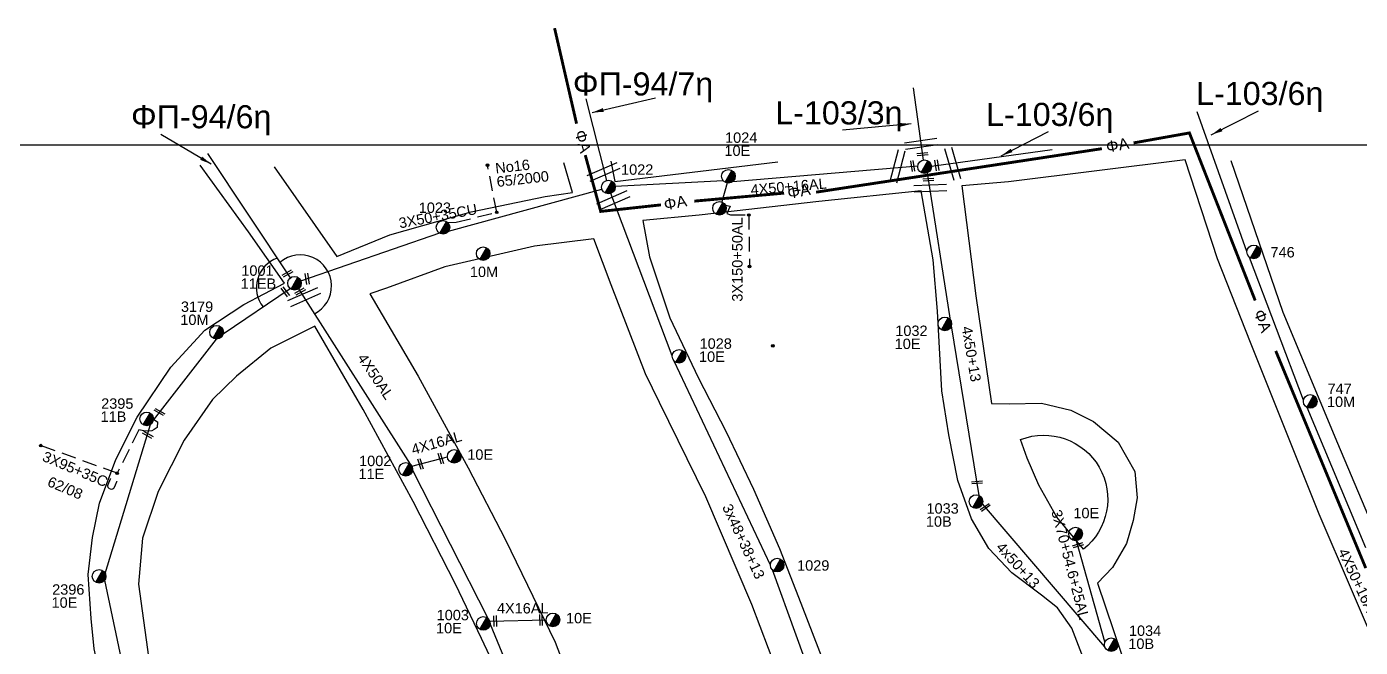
# Model space of a CAD drawing. Header units: millimetres. Extents: x 645 to 3057, y 900 to 1793.
# Drawn here: x 1552.6 to 1783.8, y 1681.3 to 1788.8 of the extents above; entities that cross this region are included whole.
import ezdxf

# ---------------------------------------------------------------- set-up
doc = ezdxf.new("R2010")
doc.units = ezdxf.units.MM
doc.linetypes.add('DASHED', pattern=[19.05, 12.7, -6.35])
for name, color, linetype in [('Άγνωστα', 7, 'Continuous'), ('Γέφυρες Εναέριου Δικτύου', 7, 'Continuous'), ('Γυμνά εναέρια ΧΤ (3Φ)   3x50+35CU', 7, 'Continuous'), ('Γυμνά εναέρια ΧΤ (3Φ)   4x16AL', 7, 'Continuous'), ('Γυμνά εναέρια ΧΤ (3Φ)   4x50AL', 7, 'Continuous'), ('Γυμνά εναέρια ΧΤ και ΦΟΠ (3Φ)   4x50+16AL', 7, 'Continuous'), ('Επιγραφές - Σχήματα', 7, 'Continuous'), ('Καλώδια ΧΤ   3x150+50AL', 7, 'DASHED'), ('Καλώδια ΧΤ   3x95+35 CU', 7, 'DASHED'), ('Μηχανική τομή', 7, 'Continuous'), ('Στύλος ΦΜ', 7, 'Continuous'), ('Στύλος ΦΜ @ 1', 7, 'Continuous'), ('Συνδέσεις', 7, 'Continuous'), ('Συνεστραμμένα ΧΤ   3x70+54.6+25 AL', 7, 'SYN_LINE'), ('Τομή', 7, 'Continuous'), ('Υπόβαθρο ΔΕΗ', 7, 'Continuous')]:
    doc.layers.add(name, color=color, linetype=linetype)
doc.styles.get("Standard").update_dxf_attribs({"font": 'arial.ttf'})
doc.linetypes.add('SYN_LINE', pattern='A,0.5,-0.0001,["/\\/\\/\\/",Standard,S=0.1,R=0,X=0,Y=-0.05],-0.25', length=0.7501)
doc.dimstyles.new('ISO-25', dxfattribs={"dimtxt": 2.5, "dimasz": 2.5, "dimexe": 1.25, "dimexo": 0.625, "dimtad": 1, "dimtxsty": 'Standard', "dimcen": 2.5, "dimadec": 0, "dimazin": 0, "dimtfac": 1, "dimtmove": 0, "dimatfit": 3, "dimfxl": 1, "dimarcsym": 0})

# ---------------------------------------------------------------- blocks, each defined once
blk = doc.blocks.new('ΥΠΑΡΧΩΝ ΤΣΙΜΕΝΤΕΝΙΟΣ ΣΤΥΛΟΣ')
at = {"layer": 'Στύλος ΦΜ'}
blk.add_hatch(color=256, dxfattribs=at).paths.add_polyline_path([(-1.29, -2.28, 0.574793), (2.62, 0, 0.268822), (1.3, 2.27)])
blk.add_line((-1.29, -2.28), (1.3, 2.27), dxfattribs=at)
blk.add_circle((0, 0), 2.62, dxfattribs=at)
at = {"layer": 'Στύλος ΦΜ', "flags": 4}
for tag, p in [('ΑΡΙΘΜΟΣ', (-4.68, 8.05)), ('ΤΥΠΟΣ', (-4.91, 3.03))]:
    blk.add_attdef(tag, p, '', height=4, dxfattribs=at)
blk = doc.blocks.new('ΜΗΧΑΝΙΚΗ ΤΟΜΗ')
at = {"layer": 'Μηχανική τομή', "ltscale": 40}
for p, q in [((-1.89, 0.78), (1.89, 0.78)), ((1.89, 0), (-1.89, 0))]:
    blk.add_line(p, q, dxfattribs=at)
blk = doc.blocks.new('ΤΟΜΗ')
at = {"layer": 'Τομή', "ltscale": 40}
for p, q in [((-5.68, 0), (5.68, 0)), ((5.68, -2.33), (-5.68, -2.33))]:
    blk.add_line(p, q, dxfattribs=at)
blk = doc.blocks.new('_ΣΥΝΔΕΣΗ')
at = {"layer": 'Συνδέσεις', "linetype": 'SYN_LINE', "ltscale": 40}
blk.add_hatch(color=256, dxfattribs=at).paths.add_polyline_path([(0.5, -0.01, 1), (-0.5, -0.01, 1)])
at = {"layer": 'Συνδέσεις'}
blk.add_circle((0, -0.01), 0.5, dxfattribs=at)

msp = doc.modelspace()

# ---------------------------------------------------------------- linework, layer by layer
at = {"layer": 'Άγνωστα', "color": 62}
for points in [[(1708.05932, 1765.66418), (1706.33607, 1778.1639)], [(1712.78024, 1737.9045), (1708.76257, 1763.43607)], [(1717.75601, 1707.53477), (1712.90657, 1736.93023)], [(1739.48923, 1681.37112), (1718.28824, 1706.08259)]]:
    msp.add_lwpolyline(points, dxfattribs=at)
at = {"layer": 'Άγνωστα', "color": 5}
msp.add_lwpolyline([(1653.16541, 1762.12224), (1649.60915, 1776.26569)], dxfattribs=at)
at = {"layer": 'Άγνωστα', "color": 151}
for points in [[(1664.52761, 1731.7635), (1653.89622, 1759.88798)], [(1681.53231, 1695.50385), (1664.88079, 1730.81994)], [(1694.23234, 1660.73876), (1681.88582, 1694.65709)]]:
    msp.add_lwpolyline(points, dxfattribs=at)
at = {"layer": 'Άγνωστα', "color": 85}
for points in [[(1619.50477, 1711.9182), (1632.54778, 1686.2864)], [(1632.94685, 1685.24588), (1644.11797, 1658.18577)]]:
    msp.add_lwpolyline(points, dxfattribs=at)
at = {"layer": 'Γέφυρες Εναέριου Δικτύου'}
for centre, radius, start, end in [((1597.89172, 1743.53967), 5.44212, 109.7655899, 217.7406919), ((1600.05022, 1743.83152), 5.40644, 296.7800439, 130.5843885)]:
    msp.add_arc(centre, radius, start, end, dxfattribs=at)
at = {"layer": 'Γυμνά εναέρια ΧΤ (3Φ)   3x50+35CU', "color": 173, "linetype": 'DASHED', "ltscale": 0.2}
msp.add_lwpolyline([(1625.63686, 1754.82436), (1627.07589, 1754.89236), (1634.10512, 1756.60982), (1632.50391, 1764.77963)], dxfattribs=at)
at = {"layer": 'Γυμνά εναέρια ΧΤ (3Φ)   4x16AL', "color": 85}
for points in [[(1619.3922, 1712.62207), (1625.56061, 1714.26416)], [(1632.89388, 1685.77284), (1642.66874, 1686.01245)]]:
    msp.add_lwpolyline(points, dxfattribs=at)
at = {"layer": 'Γυμνά εναέρια ΧΤ (3Φ)   4x50AL', "color": 173}
msp.add_lwpolyline([(1583.98371, 1766.79504), (1598.32234, 1745.24856)], dxfattribs=at)
at = {"layer": 'Γυμνά εναέρια ΧΤ (3Φ)   4x50AL', "color": 85}
msp.add_lwpolyline([(1599.71222, 1743.34852), (1619.0971, 1712.99507)], dxfattribs=at)
at = {"layer": 'Γυμνά εναέρια ΧΤ και ΦΟΠ (3Φ)   4x50+16AL', "color": 6}
for points in [[(1764.14724, 1749.82524), (1755.53654, 1773.99501)], [(1709.44228, 1764.59926), (1730.37256, 1767.47028)], [(1773.95746, 1724.06961), (1764.61432, 1748.804)], [(1784.78042, 1698.49098), (1774.56499, 1722.80288)]]:
    msp.add_lwpolyline(points, dxfattribs=at)
at = {"layer": 'Γυμνά εναέρια ΧΤ και ΦΟΠ (3Φ)   4x50+16AL', "color": 173}
for points in [[(1675.01468, 1761.92946), (1707.10299, 1764.67608)], [(1654.62546, 1761.14753), (1673.33883, 1762.12433)], [(1674.04383, 1761.68778), (1673.09577, 1758.41771)], [(1625.76075, 1753.33355), (1652.33824, 1760.62107)], [(1600.14823, 1744.74823), (1624.24078, 1753.03114)]]:
    msp.add_lwpolyline(points, dxfattribs=at)
at = {"layer": 'Γυμνά εναέρια ΧΤ και ΦΟΠ (3Φ)   4x50+16AL', "color": 1}
for points in [[(1586.67767, 1735.55637), (1598.32286, 1743.39609)], [(1574.58273, 1720.61723), (1585.53273, 1734.66099)], [(1566.25562, 1694.03358), (1574.11428, 1719.86382)], [(1572.14422, 1664.68967), (1566.15335, 1692.88736)]]:
    msp.add_lwpolyline(points, dxfattribs=at)
at = {"layer": 'Επιγραφές - Σχήματα'}
msp.add_lwpolyline([(644.94827, 917.56325), (2950.19274, 916.21517), (2950.19274, 1768.24265), (644.94827, 1768.24265)], close=True, dxfattribs=at)
at = {"layer": 'Καλώδια ΧΤ   3x150+50AL', "color": 173, "ltscale": 0.2}
msp.add_lwpolyline([(1673.75856, 1757.84602), (1674.5655, 1757.64501), (1673.99938, 1756.37185), (1674.65042, 1756.14551), (1677.79235, 1756.14551), (1677.9075, 1747.23144)], dxfattribs=at)
at = {"layer": 'Καλώδια ΧΤ   3x95+35 CU', "color": 1, "ltscale": 0.2}
msp.add_lwpolyline([(1574.6789, 1720.74056), (1575.28058, 1720.30258), (1575.23544, 1719.33251), (1574.71632, 1718.97156), (1574.31005, 1718.74595), (1573.2041, 1718.67828), (1572.07558, 1718.90388), (1568.31273, 1711.40997), (1555.05507, 1716.2008)], dxfattribs=at)
at = {"layer": 'Συνεστραμμένα ΧΤ   3x70+54.6+25 AL', "color": 62, "ltscale": 20}
msp.add_lwpolyline([(1739.53297, 1682.18404), (1734.62513, 1699.73069)], dxfattribs=at)
at = {"layer": 'Υπόβαθρο ΔΕΗ', "color": 85, "const_width": 0.5}
for points in [[(1647.94069, 1771.96215), (1644.12795, 1788.50539)], [(1765.57505, 1741.33014), (1754.17409, 1770.35233), (1744.49727, 1768.62671)], [(1662.57322, 1757.89245), (1652.1213, 1756.75867), (1649.44755, 1766.51732)], [(1738.99905, 1767.62645), (1689.46427, 1760.09335)], [(1683.91646, 1759.92901), (1668.35267, 1758.5407)], [(1784.74121, 1694.98412), (1769.13902, 1732.59375)]]:
    msp.add_lwpolyline(points, dxfattribs=at)
at = {"layer": 'Υπόβαθρο ΔΕΗ'}
for points in [[(1548.27582, 1612.2216), (1574.84475, 1612.75372), (1588.15069, 1612.98654), (1587.22153, 1620.90192), (1585.98323, 1626.28246), (1582.61226, 1636.82093), (1578.58829, 1645.94271), (1572.94189, 1656.2602), (1569.2869, 1663.98158), (1567.3183, 1669.28448), (1565.428, 1676.01427), (1564.31637, 1680.99205), (1563.78206, 1686.25081), (1563.29287, 1693.86669), (1564.00432, 1700.2667), (1565.25118, 1706.20006), (1568.10024, 1713.77132), (1571.7495, 1721.1175), (1577.61893, 1729.78417), (1583.49786, 1736.16575), (1590.25658, 1740.65464), (1597.33984, 1744.31606), (1591.0804, 1753.23487), (1582.71885, 1764.77247)], [(1595.50272, 1764.46295), (1606.39447, 1748.96148), (1615.58984, 1752.70706), (1629.67028, 1756.71408), (1642.51722, 1759.36796), (1647.26007, 1760.06384), (1645.73713, 1765.19589)], [(1653.87393, 1765.44835), (1654.59445, 1761.95342), (1682.83644, 1765.32184)], [(1787.85231, 1678.21509), (1776.65453, 1704.31294), (1764.77643, 1734.02971), (1759.01551, 1748.53766), (1753.42617, 1765.69192), (1722.79632, 1761.87108), (1714.70094, 1761.17304)], [(1761.35209, 1765.57099), (1770.36446, 1739.30011), (1779.83666, 1716.61269), (1789.30917, 1694.22704), (1797.70088, 1675.92643), (1805.59103, 1659.77111), (1840.34469, 1673.42021), (1834.59266, 1688.77696), (1825.73042, 1713.73927), (1818.7507, 1733.91764), (1807.21576, 1765.91976)], [(1736.67905, 1677.05782), (1733.81674, 1684.56071), (1731.28688, 1688.08908), (1728.5217, 1690.29432), (1723.39089, 1694.13551), (1719.4196, 1698.39895), (1716.41396, 1703.51151), (1714.03119, 1710.1272), (1712.46991, 1718.08775), (1711.26382, 1725.70316), (1710.52667, 1739.46461), (1709.75985, 1748.37482), (1707.69939, 1760.34714), (1689.92122, 1758.45781), (1669.21479, 1756.11087), (1659.45482, 1755.19229), (1660.58905, 1748.90209), (1664.1119, 1738.32177), (1669.03422, 1727.97594), (1673.87546, 1718.6036), (1678.61377, 1708.6716), (1683.135, 1698.38192), (1686.81524, 1688.90974), (1691.01098, 1678.01976)], [(1714.70094, 1761.17304), (1717.13917, 1742.11572), (1719.86093, 1723.51283), (1722.92073, 1723.45773), (1728.55571, 1723.53866), (1733.62783, 1722.32634), (1737.52027, 1720.36369), (1741.82054, 1716.78182), (1744.72628, 1711.69469), (1745.13977, 1707.14846), (1744.45141, 1703.24483), (1743.26609, 1699.22212), (1740.86786, 1695.06163), (1738.25616, 1692.39781), (1743.80043, 1675.95952), (1748.91662, 1660.50154), (1752.35734, 1650.05244), (1754.74309, 1642.65049), (1798.0073, 1657.45693)], [(1612.08124, 1742.50306), (1620.50025, 1728.20234), (1629.17956, 1712.322), (1635.55227, 1699.9974), (1644.23906, 1682.17256), (1650.31995, 1666.29005), (1654.60862, 1654.47535), (1656.80681, 1647.34075), (1688.76088, 1659.12597), (1684.10448, 1673.41437), (1678.31716, 1688.65457), (1670.35349, 1707.31808), (1662.33349, 1723.69078), (1659.87692, 1728.61658), (1653.92006, 1744.04577), (1650.91511, 1751.99959), (1640.676, 1750.72031), (1625.11882, 1747.15943), (1614.99102, 1743.48843), (1612.08124, 1742.50306)], [(1602.56771, 1736.90245), (1594.95206, 1733.07306), (1588.97167, 1728.21628), (1584.81343, 1724.20009), (1579.94155, 1717.12175), (1575.40954, 1708.24878), (1572.6782, 1700.16438), (1571.97738, 1692.17871), (1573.94385, 1677.90988)], [(1634.81814, 1675.65687), (1631.48651, 1682.77112), (1626.93908, 1692.17957), (1619.63198, 1706.54293), (1610.94408, 1722.47271), (1602.56771, 1736.90245)]]:
    msp.add_lwpolyline(points, dxfattribs=at)
msp.add_lwpolyline([(1735.79186, 1698.24816), (1731.16264, 1703.82737), (1728.06735, 1709.32162), (1726.03939, 1714.01573), (1724.90748, 1717.23953, -0.863257085)], format="xyb", close=True, dxfattribs=at)

# ---------------------------------------------------------------- block references
at = {"layer": 'Μηχανική τομή'}
for p, xscale, yscale, zscale, rotation in [((1707.89403, 1766.8631), 0.5000000000000118, 0.5000000000000118, 0.5000000000000118, 184.5444071774414), ((1706.00485, 1764.58208), 0.4999999999999356, 0.4999999999999356, 0.4999999999999356, 279.0604891135235), ((1710.20183, 1764.70344), 0.4999999999999356, 0.4999999999999356, 0.4999999999999356, 279.0604891135235), ((1708.91725, 1762.45307), 0.5000000000000118, 0.5000000000000118, 0.5000000000000118, 184.5444071774414), ((1597.91634, 1745.85866), 0.5000000000001399, 0.5000000000001399, 0.5000000000001399, 29.3636195844756), ((1601.05053, 1745.05844), 0.4999999999999356, 0.4999999999999356, 0.4999999999999356, 279.0604891135235), ((1597.2867, 1742.69853), 0.5000000000001013, 0.5000000000001013, 0.5000000000001013, 306.5034479348321), ((1600.11502, 1742.71779), 0.5000000000001399, 0.5000000000001399, 0.5000000000001399, 29.3636195844756), ((1575.54108, 1721.84635), 0.5000000000001413, 0.5000000000001413, 0.5000000000001413, 330.7876321695675), ((1573.51117, 1717.8815), 0.5000000000001413, 0.5000000000001413, 0.5000000000001413, 330.7876321695675), ((1620.69342, 1712.96847), 0.4999999999999102, 0.4999999999999102, 0.4999999999999102, 287.4516030607341), ((1624.2218, 1713.90776), 0.4999999999999102, 0.4999999999999102, 0.4999999999999102, 287.4516030607341), ((1717.34667, 1710.01603), 0.5000000000000118, 0.5000000000000118, 0.5000000000000118, 184.5444071774414), ((1718.66156, 1705.64745), 0.5000000000000934, 0.5000000000000934, 0.5000000000000934, 215.2274939418816), ((1734.79436, 1699.12567), 0.4999999999999766, 0.4999999999999766, 0.4999999999999766, 196.9487707878622), ((1633.63084, 1685.7909), 0.4999999999999448, 0.4999999999999448, 0.4999999999999448, 271.9731707947339), ((1641.58451, 1685.98587), 0.4999999999999448, 0.4999999999999448, 0.4999999999999448, 271.9731707947339)]:
    msp.add_blockref('ΜΗΧΑΝΙΚΗ ΤΟΜΗ', p, dxfattribs=dict(at, xscale=xscale, yscale=yscale, zscale=zscale, rotation=rotation))
at = {"layer": 'Στύλος ΦΜ @ 1', "ltscale": 40}
ref = msp.add_blockref('ΥΠΑΡΧΩΝ ΤΣΙΜΕΝΤΕΝΙΟΣ ΣΤΥΛΟΣ', (1674.27169, 1762.8433), dxfattribs=dict(at, xscale=0.4499999999998181, yscale=0.4499999999998181, zscale=0.4499999999998181))
ref.add_attrib('ΤΥΠΟΣ', '10E', (1673.57519, 1766.37731), dxfattribs={"layer": 'Στύλος ΦΜ', "height": 1.8, "flags": 4})
ref.add_attrib('ΑΡΙΘΜΟΣ', '1024', (1673.68174, 1768.63959), dxfattribs={"layer": 'Στύλος ΦΜ', "height": 1.8, "flags": 4})
ref = msp.add_blockref('ΥΠΑΡΧΩΝ ΤΣΙΜΕΝΤΕΝΙΟΣ ΣΤΥΛΟΣ', (1653.45941, 1760.98176), dxfattribs=dict(at, xscale=0.4499999999998181, yscale=0.4499999999998181, zscale=0.4499999999998181))
ref.add_attrib('ΤΥΠΟΣ', '1022', (1655.65305, 1763.11092), dxfattribs={"layer": 'Στύλος ΦΜ', "height": 1.8, "flags": 4})
at = {"layer": 'Στύλος ΦΜ @ 1', "ltscale": 40, "xscale": 0.4499999999998181, "yscale": 0.4499999999998181, "zscale": 0.4499999999998181}
for p in [(1708.26828, 1764.5051), (1672.71299, 1757.30388)]:
    msp.add_blockref('ΥΠΑΡΧΩΝ ΤΣΙΜΕΝΤΕΝΙΟΣ ΣΤΥΛΟΣ', p, dxfattribs=at)
at = {"layer": 'Στύλος ΦΜ @ 1', "ltscale": 40}
ref = msp.add_blockref('ΥΠΑΡΧΩΝ ΤΣΙΜΕΝΤΕΝΙΟΣ ΣΤΥΛΟΣ', (1624.79216, 1754.00361), dxfattribs=dict(at, xscale=0.4499999999998181, yscale=0.4499999999998181, zscale=0.4499999999998181))
ref.add_attrib('ΤΥΠΟΣ', '1023', (1620.58372, 1756.50414), dxfattribs={"layer": 'Στύλος ΦΜ', "height": 1.8, "flags": 4})
ref = msp.add_blockref('ΥΠΑΡΧΩΝ ΤΣΙΜΕΝΤΕΝΙΟΣ ΣΤΥΛΟΣ', (1631.74861, 1749.44818), dxfattribs=dict(at, xscale=0.4499999999998181, yscale=0.4499999999998181, zscale=0.4499999999998181))
ref.add_attrib('ΤΥΠΟΣ', '10M', (1629.45061, 1745.39513), dxfattribs={"layer": 'Στύλος ΦΜ', "height": 1.8, "flags": 4})
ref = msp.add_blockref('ΥΠΑΡΧΩΝ ΤΣΙΜΕΝΤΕΝΙΟΣ ΣΤΥΛΟΣ', (1765.32229, 1749.74523), dxfattribs=dict(at, xscale=0.4499999999998181, yscale=0.4499999999998181, zscale=0.4499999999998181))
ref.add_attrib('ΤΥΠΟΣ', '746', (1768.22694, 1748.78686), dxfattribs={"layer": 'Στύλος ΦΜ', "height": 1.8, "flags": 4})
ref = msp.add_blockref('ΥΠΑΡΧΩΝ ΤΣΙΜΕΝΤΕΝΙΟΣ ΣΤΥΛΟΣ', (1599.05008, 1744.32254), dxfattribs=dict(at, xscale=0.4499999999998181, yscale=0.4499999999998181, zscale=0.4499999999998181))
ref.add_attrib('ΤΥΠΟΣ', '11EB', (1589.72119, 1743.35106), dxfattribs={"layer": 'Στύλος ΦΜ', "height": 1.8, "flags": 4})
ref.add_attrib('ΑΡΙΘΜΟΣ', '1001', (1589.82774, 1745.61334), dxfattribs={"layer": 'Στύλος ΦΜ', "height": 1.8, "flags": 4})
ref = msp.add_blockref('ΥΠΑΡΧΩΝ ΤΣΙΜΕΝΤΕΝΙΟΣ ΣΤΥΛΟΣ', (1585.53426, 1735.83876), dxfattribs=dict(at, xscale=0.4499999999998181, yscale=0.4499999999998181, zscale=0.4499999999998181))
ref.add_attrib('ΤΥΠΟΣ', '10M', (1579.25455, 1737.09408), dxfattribs={"layer": 'Στύλος ΦΜ', "height": 1.8, "flags": 4})
ref.add_attrib('ΑΡΙΘΜΟΣ', '3179', (1579.3611, 1739.35637), dxfattribs={"layer": 'Στύλος ΦΜ', "height": 1.8, "flags": 4})
ref = msp.add_blockref('ΥΠΑΡΧΩΝ ΤΣΙΜΕΝΤΕΝΙΟΣ ΣΤΥΛΟΣ', (1711.78185, 1737.27972), dxfattribs=dict(at, xscale=0.4499999999998181, yscale=0.4499999999998181, zscale=0.4499999999998181))
ref.add_attrib('ΤΥΠΟΣ', '10E', (1703.08365, 1732.92549), dxfattribs={"layer": 'Στύλος ΦΜ', "height": 1.8, "flags": 4})
ref.add_attrib('ΑΡΙΘΜΟΣ', '1032', (1703.1902, 1735.18777), dxfattribs={"layer": 'Στύλος ΦΜ', "height": 1.8, "flags": 4})
ref = msp.add_blockref('ΥΠΑΡΧΩΝ ΤΣΙΜΕΝΤΕΝΙΟΣ ΣΤΥΛΟΣ', (1665.70125, 1731.66492), dxfattribs=dict(at, xscale=0.4499999999998181, yscale=0.4499999999998181, zscale=0.4499999999998181))
ref.add_attrib('ΤΥΠΟΣ', '10E', (1669.16158, 1730.70212), dxfattribs={"layer": 'Στύλος ΦΜ', "height": 1.8, "flags": 4})
ref.add_attrib('ΑΡΙΘΜΟΣ', '1028', (1669.26813, 1732.96441), dxfattribs={"layer": 'Στύλος ΦΜ', "height": 1.8, "flags": 4})
ref = msp.add_blockref('ΥΠΑΡΧΩΝ ΤΣΙΜΕΝΤΕΝΙΟΣ ΣΤΥΛΟΣ', (1775.11363, 1723.84505), dxfattribs=dict(at, xscale=0.4499999999998181, yscale=0.4499999999998181, zscale=0.4499999999998181))
ref.add_attrib('ΤΥΠΟΣ', '10M', (1778.01828, 1722.88668), dxfattribs={"layer": 'Στύλος ΦΜ', "height": 1.8, "flags": 4})
ref.add_attrib('ΑΡΙΘΜΟΣ', '747', (1778.12482, 1725.14896), dxfattribs={"layer": 'Στύλος ΦΜ', "height": 1.8, "flags": 4})
ref = msp.add_blockref('ΥΠΑΡΧΩΝ ΤΣΙΜΕΝΤΕΝΙΟΣ ΣΤΥΛΟΣ', (1573.42196, 1720.81663), dxfattribs=dict(at, xscale=0.4499999999998181, yscale=0.4499999999998181, zscale=0.4499999999998181))
ref.add_attrib('ΤΥΠΟΣ', '11B', (1565.42639, 1720.31256), dxfattribs={"layer": 'Στύλος ΦΜ', "height": 1.8, "flags": 4})
ref.add_attrib('ΑΡΙΘΜΟΣ', '2395', (1565.53294, 1722.57485), dxfattribs={"layer": 'Στύλος ΦΜ', "height": 1.8, "flags": 4})
ref = msp.add_blockref('ΥΠΑΡΧΩΝ ΤΣΙΜΕΝΤΕΝΙΟΣ ΣΤΥΛΟΣ', (1626.73627, 1714.33455), dxfattribs=dict(at, xscale=0.4499999999998181, yscale=0.4499999999998181, zscale=0.4499999999998181))
ref.add_attrib('ΤΥΠΟΣ', '10E', (1628.99919, 1713.74078), dxfattribs={"layer": 'Στύλος ΦΜ', "height": 1.8, "flags": 4})
ref = msp.add_blockref('ΥΠΑΡΧΩΝ ΤΣΙΜΕΝΤΕΝΙΟΣ ΣΤΥΛΟΣ', (1618.34003, 1712.09286), dxfattribs=dict(at, xscale=0.4499999999998181, yscale=0.4499999999998181, zscale=0.4499999999998181))
ref.add_attrib('ΤΥΠΟΣ', '11E', (1610.1394, 1710.3849), dxfattribs={"layer": 'Στύλος ΦΜ', "height": 1.8, "flags": 4})
ref.add_attrib('ΑΡΙΘΜΟΣ', '1002', (1610.24595, 1712.64719), dxfattribs={"layer": 'Στύλος ΦΜ', "height": 1.8, "flags": 4})
ref = msp.add_blockref('ΥΠΑΡΧΩΝ ΤΣΙΜΕΝΤΕΝΙΟΣ ΣΤΥΛΟΣ', (1717.18805, 1706.50299), dxfattribs=dict(at, xscale=0.4499999999998181, yscale=0.4499999999998181, zscale=0.4499999999998181))
ref.add_attrib('ΤΥΠΟΣ', '10B', (1708.48986, 1702.14876), dxfattribs={"layer": 'Στύλος ΦΜ', "height": 1.8, "flags": 4})
ref.add_attrib('ΑΡΙΘΜΟΣ', '1033', (1708.5964, 1704.41105), dxfattribs={"layer": 'Στύλος ΦΜ', "height": 1.8, "flags": 4})
ref = msp.add_blockref('ΥΠΑΡΧΩΝ ΤΣΙΜΕΝΤΕΝΙΟΣ ΣΤΥΛΟΣ', (1734.43937, 1700.89371), dxfattribs=dict(at, xscale=0.4499999999998181, yscale=0.4499999999998181, zscale=0.4499999999998181))
ref.add_attrib('ΤΥΠΟΣ', '10E', (1734.06239, 1703.6085), dxfattribs={"layer": 'Στύλος ΦΜ', "height": 1.8, "flags": 4})
ref = msp.add_blockref('ΥΠΑΡΧΩΝ ΤΣΙΜΕΝΤΕΝΙΟΣ ΣΤΥΛΟΣ', (1565.1809, 1693.5518), dxfattribs=dict(at, xscale=0.4499999999998181, yscale=0.4499999999998181, zscale=0.4499999999998181))
ref.add_attrib('ΤΥΠΟΣ', '10E', (1556.93372, 1688.11248), dxfattribs={"layer": 'Στύλος ΦΜ', "height": 1.8, "flags": 4})
ref.add_attrib('ΑΡΙΘΜΟΣ', '2396', (1557.04027, 1690.37476), dxfattribs={"layer": 'Στύλος ΦΜ', "height": 1.8, "flags": 4})
ref = msp.add_blockref('ΥΠΑΡΧΩΝ ΤΣΙΜΕΝΤΕΝΙΟΣ ΣΤΥΛΟΣ', (1682.71007, 1695.49837), dxfattribs=dict(at, xscale=0.4499999999998181, yscale=0.4499999999998181, zscale=0.4499999999998181))
ref.add_attrib('ΤΥΠΟΣ', '1029', (1686.1704, 1694.53557), dxfattribs={"layer": 'Στύλος ΦΜ', "height": 1.8, "flags": 4})
ref = msp.add_blockref('ΥΠΑΡΧΩΝ ΤΣΙΜΕΝΤΕΝΙΟΣ ΣΤΥΛΟΣ', (1631.7785, 1685.39457), dxfattribs=dict(at, xscale=0.4499999999998181, yscale=0.4499999999998181, zscale=0.4499999999998181))
ref.add_attrib('ΤΥΠΟΣ', '10E', (1623.57788, 1683.68661), dxfattribs={"layer": 'Στύλος ΦΜ', "height": 1.8, "flags": 4})
ref.add_attrib('ΑΡΙΘΜΟΣ', '1003', (1623.68443, 1685.9489), dxfattribs={"layer": 'Στύλος ΦΜ', "height": 1.8, "flags": 4})
ref = msp.add_blockref('ΥΠΑΡΧΩΝ ΤΣΙΜΕΝΤΕΝΙΟΣ ΣΤΥΛΟΣ', (1643.8465, 1686.00813), dxfattribs=dict(at, xscale=0.4499999999998181, yscale=0.4499999999998181, zscale=0.4499999999998181))
ref.add_attrib('ΤΥΠΟΣ', '10E', (1646.10942, 1685.41436), dxfattribs={"layer": 'Στύλος ΦΜ', "height": 1.8, "flags": 4})
ref = msp.add_blockref('ΥΠΑΡΧΩΝ ΤΣΙΜΕΝΤΕΝΙΟΣ ΣΤΥΛΟΣ', (1740.61469, 1681.7182), dxfattribs=dict(at, xscale=0.4499999999998181, yscale=0.4499999999998181, zscale=0.4499999999998181))
ref.add_attrib('ΤΥΠΟΣ', '10B', (1743.58332, 1680.97327), dxfattribs={"layer": 'Στύλος ΦΜ', "height": 1.8, "flags": 4})
ref.add_attrib('ΑΡΙΘΜΟΣ', '1034', (1743.68987, 1683.23556), dxfattribs={"layer": 'Στύλος ΦΜ', "height": 1.8, "flags": 4})
at = {"layer": 'Συνδέσεις', "xscale": 0.4499999999998181, "yscale": 0.4499999999998181, "zscale": 0.4499999999998181}
for p in [(1632.50391, 1764.77963), (1634.10512, 1756.60982), (1677.79235, 1756.14551), (1677.9075, 1747.23144), (1681.96627, 1733.47665), (1555.05507, 1716.2008), (1568.31273, 1711.40997)]:
    msp.add_blockref('_ΣΥΝΔΕΣΗ', p, dxfattribs=at)
at = {"layer": 'Τομή'}
for p, xscale, yscale, zscale, rotation in [((1707.74939, 1767.91226), 0.5000000000002587, 0.5000000000002587, 0.5000000000002587, 188.1092543350274), ((1704.12813, 1764.42144), 0.5000000000001927, 0.5000000000001927, 0.5000000000001927, 255.2660576523869), ((1713.71393, 1765.1852), 0.5000000000000027, 0.5000000000000027, 0.5000000000000027, 286.3913367323026), ((1652.85204, 1763.05666), 0.5000000000001124, 0.5000000000001124, 0.5000000000001124, 203.6055959900556), ((1654.54842, 1758.16262), 0.5000000000001124, 0.5000000000001124, 0.5000000000001124, 203.6055959900556), ((1709.27294, 1760.19273), 0.5000000000002097, 0.5000000000002097, 0.5000000000002097, 182.2620649668683), ((1600.97071, 1741.37793), 0.5000000000001124, 0.5000000000001124, 0.5000000000001124, 203.6055959900556)]:
    msp.add_blockref('ΤΟΜΗ', p, dxfattribs=dict(at, xscale=xscale, yscale=yscale, zscale=zscale, rotation=rotation))

# ---------------------------------------------------------------- texts
at = {"layer": 'Γυμνά εναέρια ΧΤ (3Φ)   3x50+35CU', "color": 7, "insert": (1616.98272, 1755.58105), "char_height": 1.8, "width": 168.3717627, "attachment_point": 1, "rotation": 10.5784158}
msp.add_mtext('3X50+35CU', dxfattribs=at)
at = {"layer": 'Γυμνά εναέρια ΧΤ (3Φ)   4x16AL', "color": 7, "insert": (1619.1095, 1716.33197), "char_height": 1.8, "width": 168.3717627, "attachment_point": 1, "rotation": 15.7954299}
msp.add_mtext('4X16AL', dxfattribs=at)
at = {"layer": 'Γυμνά εναέρια ΧΤ (3Φ)   4x16AL', "color": 7, "insert": (1634.13657, 1688.92141), "char_height": 1.8, "width": 168.3717627, "attachment_point": 1}
msp.add_mtext('4X16AL', dxfattribs=at)
at = {"layer": 'Γυμνά εναέρια ΧΤ (3Φ)   4x50AL', "color": 7, "insert": (1611.36292, 1732.38729), "char_height": 1.8, "width": 168.3717627, "attachment_point": 1, "rotation": 303.9781951}
msp.add_mtext('4X50AL', dxfattribs=at)
at = {"layer": 'Γυμνά εναέρια ΧΤ και ΦΟΠ (3Φ)   4x50+16AL', "color": 7, "char_height": 1.8, "width": 168.3717627, "attachment_point": 1}
for insert, rotation in [((1678.03439, 1761.39894), 4.8919673), ((1781.53211, 1698.6132), 294.972269)]:
    msp.add_mtext('4X50+16AL', dxfattribs=dict(at, insert=insert, rotation=rotation))
at = {"layer": 'Επιγραφές - Σχήματα', "char_height": 4, "width": 69.9753744, "attachment_point": 1}
for s, insert in [('ΦΠ-94/7η', (1647.29667, 1780.83788)), ('L-103/6η', (1755.33973, 1779.19137)), ('L-103/3η', (1682.38504, 1775.83532)), ('L-103/6η', (1718.93552, 1775.56612)), ('ΦΠ-94/6η', (1570.70662, 1775.15756))]:
    msp.add_mtext(s, dxfattribs=dict(at, insert=insert))
at = {"layer": 'Επιγραφές - Σχήματα', "color": 7, "char_height": 1.8, "width": 168.3717627, "attachment_point": 1}
for s, insert, rotation in [('No16', (1633.75418, 1765.11659), 6.4710852), ('65/2000', (1633.98949, 1762.77641), 6.4710852), ('4x50+13', (1716.46724, 1737.00668), 279.5498106), ('62/08', (1556.7589, 1710.92536), 337.0371411), ('3x48+38+13', (1674.7688, 1706.32796), 294.8644494), ('4x50+13', (1721.86317, 1699.69202), 312.2615154)]:
    msp.add_mtext(s, dxfattribs=dict(at, insert=insert, rotation=rotation))
at = {"layer": 'Καλώδια ΧΤ   3x150+50AL', "color": 7, "insert": (1674.9073, 1741.12562), "char_height": 1.8, "width": 168.3717627, "attachment_point": 1, "rotation": 90}
msp.add_mtext('3X150+50AL', dxfattribs=at)
at = {"layer": 'Καλώδια ΧΤ   3x95+35 CU', "color": 7, "insert": (1555.87545, 1715.28531), "char_height": 1.8, "width": 168.3717627, "attachment_point": 1, "rotation": 337.1190895}
msp.add_mtext('3X95+35CU', dxfattribs=at)
at = {"layer": 'Συνεστραμμένα ΧΤ   3x70+54.6+25 AL', "color": 7, "insert": (1731.96477, 1705.2693), "char_height": 1.8, "width": 168.3717627, "attachment_point": 1, "rotation": 284.5145395}
msp.add_mtext('3X70+54.6+25AL', dxfattribs=at)
at = {"layer": 'Υπόβαθρο ΔΕΗ', "char_height": 1.8, "width": 4.6964718, "attachment_point": 1}
for insert, rotation in [((1649.44648, 1771.05542), 285.2063362), ((1739.54661, 1768.81844), 11.0451088), ((1662.90909, 1758.83961), 11.0451088), ((1684.32637, 1760.82421), 11.0451088), ((1767.07349, 1740.00048), 290.9759152)]:
    msp.add_mtext('{\\H1.083x;\\C85;ΦΑ}', dxfattribs=dict(at, insert=insert, rotation=rotation))

# ---------------------------------------------------------------- leaders
at = {"layer": 'Επιγραφές - Σχήματα', "ltscale": 40}
for points in [[(1650.62513, 1773.88061), (1661.65018, 1776.41811)], [(1757.95895, 1770.0281), (1766.14386, 1774.20845)], [(1705.96114, 1771.92179), (1694.03963, 1770.85446)], [(1584.59049, 1764.96408), (1575.88896, 1770.06367)], [(1721.55475, 1766.40284), (1729.73965, 1770.58319)]]:
    msp.add_leader(points, dimstyle='ISO-25', override={"dimasz": 2, "dimtad": 0}, dxfattribs=at)

doc.saveas('drawing.dxf')
